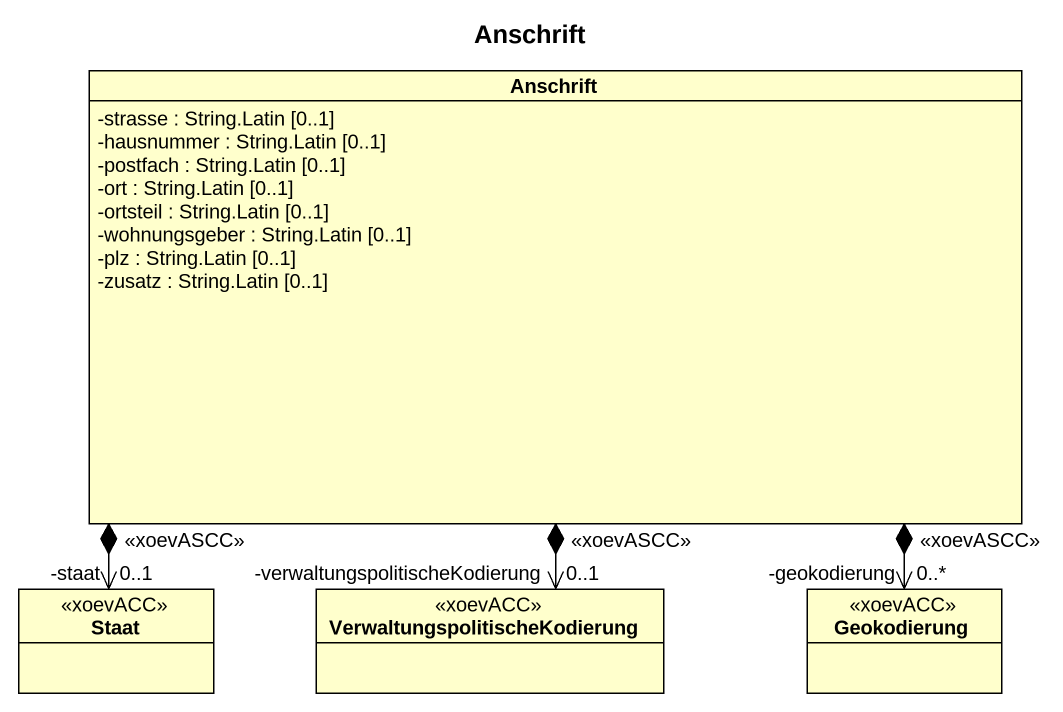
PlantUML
@startuml
title Anschrift
hide circle
hide empty members
skinparam classAttributeIconSize 0
class Anschrift {
  -strasse : String.Latin [0..1]
  -hausnummer : String.Latin [0..1]
  -postfach : String.Latin [0..1]
  -ort : String.Latin [0..1]
  -ortsteil : String.Latin [0..1]
  -wohnungsgeber : String.Latin [0..1]
  -plz : String.Latin [0..1]
  -zusatz : String.Latin [0..1]
}
class Staat <<xoevACC>>
class "VerwaltungspolitischeKodierung" as VerwaltungspolitischeKodieru <<xoevACC>>
class Geokodierung <<xoevACC>>
Anschrift *--> "-staat\n0..1" Staat : <<xoevASCC>>
Anschrift *--> "-verwaltungspolitischeKodierung\n0..1" VerwaltungspolitischeKodieru : <<xoevASCC>>
Anschrift *--> "-geokodierung\n0..*" Geokodierung : <<xoevASCC>>
@enduml
